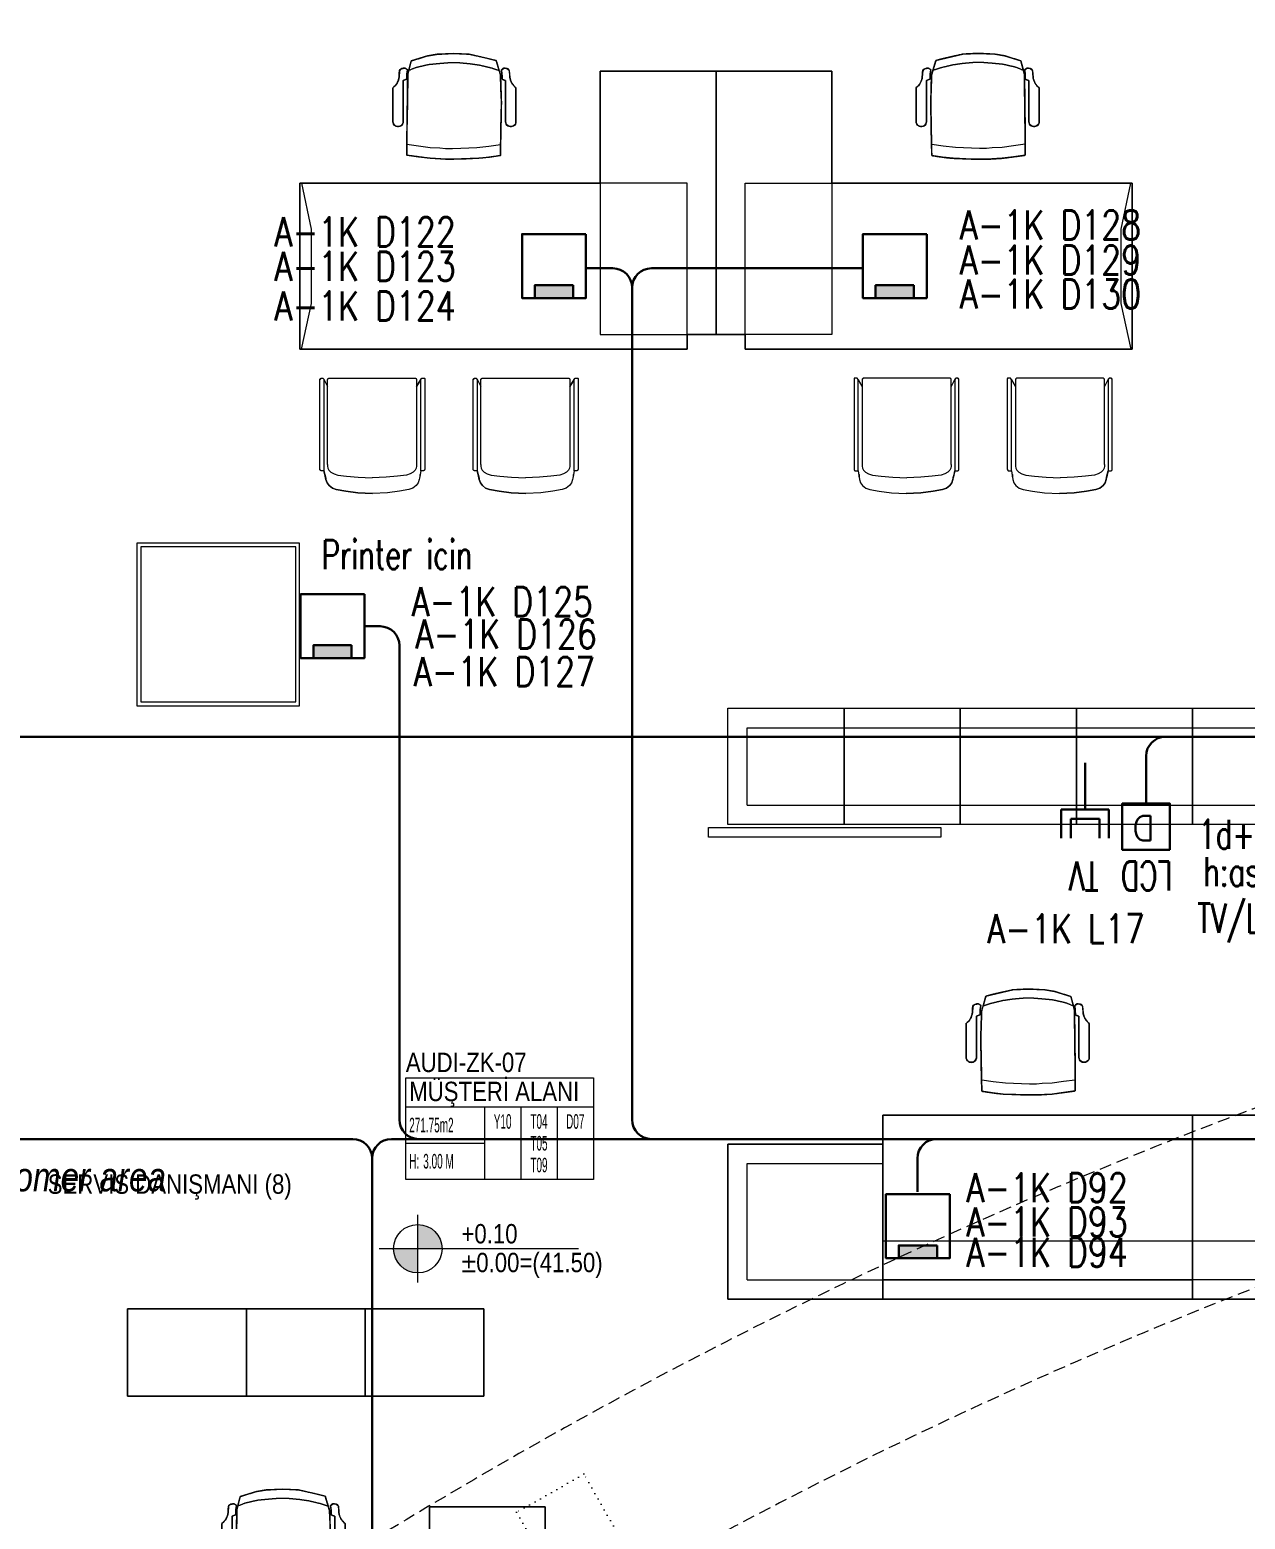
# Model space of a CAD drawing. Extents: x -2050 to 29725, y -1777 to 6820.
# Drawn here: x 2525 to 3153, y 1943 to 2712 of the extents above; entities that cross this region are included whole.
import ezdxf
from ezdxf.enums import TextEntityAlignment as Align

# ---------------------------------------------------------------- set-up
doc = ezdxf.new("R2010")
doc.units = 0
doc.header["$LTSCALE"] = 25
doc.header["$MEASUREMENT"] = 0
doc.linetypes.add('DOT2', pattern=[0.125, 0, -0.125])
doc.linetypes.add('HIDDEN', pattern=[0.375, 0.25, -0.125])
doc.layers.get('0').update_dxf_attribs({"color": 9, "lineweight": 9})
for name, color, linetype, lineweight in [('01', 9, 'Continuous', 9), ('05', 9, 'Continuous', 9), ('06C', 9, 'Continuous', 9), ('06D', 9, 'Continuous', 9), ('10', 9, 'Continuous', 9), ('11', 9, 'Continuous', 9), ('14', 9, 'Continuous', 9), ('20', 9, 'DOT2', 9), ('21', 9, 'Continuous', 9), ('40', 9, 'Continuous', 9), ('40B', 9, 'Continuous', 9), ('DATA TAVAN', 160, 'Continuous', 30), ('DATA YER', 30, 'Continuous', 30), ('E-DATA LCD EKRAN', 7, 'Continuous', 30), ('E-DATA PRİZİ (RJ45)', 7, 'Continuous', 30), ('E-DÖŞEME (ŞAP İÇİ) PRİZ KUTUSU', 7, 'Continuous', 30), ('E-YAZI', 7, 'Continuous', 30)]:
    doc.layers.add(name, color=color, linetype=linetype, lineweight=lineweight)
doc.styles.add('Arial', font='arial.ttf', dxfattribs={"height": 2.5})
doc.styles.add('E-YAZI', font='txttw.shx')
doc.styles.add('MuuM_TEXT-ITALIC', font='ARIALNI.TTF')
doc.styles.add('MuuM_TEXT-STANDART', font='ARIALN.TTF')

# ---------------------------------------------------------------- blocks, each defined once
blk = doc.blocks.new('Group-32-1')
for p, q in [((384804.5516, 69159.371), (384804.573, 69159.3356)), ((384804.5731, 69159.3699), (384804.573, 69159.3694)), ((384804.573, 69159.3694), (384804.573, 69159.3689)), ((384804.573, 69159.3689), (384804.573, 69158.9239)), ((384804.5732, 69159.3709), (384804.5731, 69159.3704)), ((384804.5731, 69159.3704), (384804.5731, 69159.3699)), ((384804.5733, 69159.3713), (384804.5732, 69159.3709)), ((384804.5735, 69159.3718), (384804.5733, 69159.3713)), ((384804.5736, 69159.3723), (384804.5735, 69159.3718)), ((384804.5738, 69159.3727), (384804.5736, 69159.3723)), ((384804.574, 69159.3732), (384804.5738, 69159.3727)), ((384804.5742, 69159.3736), (384804.574, 69159.3732)), ((384804.5745, 69159.374), (384804.5742, 69159.3736)), ((384804.5747, 69159.3745), (384804.5745, 69159.374)), ((384804.575, 69159.3749), (384804.5747, 69159.3745)), ((384804.5753, 69159.3752), (384804.575, 69159.3749)), ((384804.5756, 69159.3756), (384804.5753, 69159.3752)), ((384804.576, 69159.376), (384804.5756, 69159.3756)), ((384804.5763, 69159.3763), (384804.576, 69159.376)), ((384804.5767, 69159.3766), (384804.5763, 69159.3763)), ((384804.5771, 69159.3769), (384804.5767, 69159.3766)), ((384804.5775, 69159.3772), (384804.5771, 69159.3769)), ((384804.5779, 69159.3775), (384804.5775, 69159.3772)), ((384804.5783, 69159.3777), (384804.5779, 69159.3775)), ((384804.5788, 69159.3779), (384804.5783, 69159.3777)), ((384804.5792, 69159.3781), (384804.5788, 69159.3779)), ((384804.5797, 69159.3783), (384804.5792, 69159.3781)), ((384804.5801, 69159.3785), (384804.5797, 69159.3783)), ((384804.5806, 69159.3786), (384804.5801, 69159.3785)), ((384804.5811, 69159.3787), (384804.5806, 69159.3786)), ((384804.5816, 69159.3788), (384804.5811, 69159.3787)), ((384804.5821, 69159.3789), (384804.5816, 69159.3788)), ((384804.5825, 69159.3789), (384804.5821, 69159.3789)), ((384804.583, 69159.3789), (384804.5825, 69159.3789)), ((384805.023, 69159.3789), (384804.583, 69159.3789)), ((384805.0235, 69159.3789), (384805.023, 69159.3789)), ((384805.024, 69159.3789), (384805.0235, 69159.3789)), ((384805.0245, 69159.3788), (384805.024, 69159.3789)), ((384805.0249, 69159.3787), (384805.0245, 69159.3788)), ((384805.0254, 69159.3786), (384805.0249, 69159.3787)), ((384805.0259, 69159.3785), (384805.0254, 69159.3786)), ((384805.0264, 69159.3783), (384805.0259, 69159.3785)), ((384805.0268, 69159.3781), (384805.0264, 69159.3783)), ((384805.0273, 69159.3779), (384805.0268, 69159.3781)), ((384805.0277, 69159.3777), (384805.0273, 69159.3779)), ((384805.0281, 69159.3775), (384805.0277, 69159.3777)), ((384805.0285, 69159.3772), (384805.0281, 69159.3775)), ((384805.029, 69159.3769), (384805.0285, 69159.3772)), ((384805.0293, 69159.3766), (384805.029, 69159.3769)), ((384805.0297, 69159.3763), (384805.0293, 69159.3766)), ((384805.0301, 69159.376), (384805.0297, 69159.3763)), ((384805.0304, 69159.3756), (384805.0301, 69159.376)), ((384805.0307, 69159.3752), (384805.0304, 69159.3756)), ((384805.031, 69159.3749), (384805.0307, 69159.3752)), ((384805.0313, 69159.3745), (384805.031, 69159.3749)), ((384805.0316, 69159.374), (384805.0313, 69159.3745)), ((384805.0318, 69159.3736), (384805.0316, 69159.374)), ((384805.032, 69159.3732), (384805.0318, 69159.3736)), ((384805.0322, 69159.3727), (384805.032, 69159.3732)), ((384805.0324, 69159.3723), (384805.0322, 69159.3727)), ((384805.0326, 69159.3718), (384805.0324, 69159.3723)), ((384805.0327, 69159.3713), (384805.0326, 69159.3718)), ((384805.0328, 69159.3709), (384805.0327, 69159.3713)), ((384805.0329, 69159.3704), (384805.0328, 69159.3709)), ((384805.0329, 69159.3699), (384805.0329, 69159.3704)), ((384805.033, 69159.3694), (384805.0329, 69159.3699)), ((384805.0521, 69159.3725), (384805.033, 69159.3345)), ((384805.033, 69159.3689), (384805.033, 69159.3694)), ((384805.033, 69158.9322), (384805.033, 69159.3689)), ((384804.5516, 69158.8992), (384804.558, 69158.8616)), ((384805.033, 69158.9322), (384805.033, 69158.9322)), ((384805.0524, 69158.8992), (384805.0423, 69158.8616))]:
    blk.add_line(p, q)
at = {"flags": 128}
for points in [[(384804.5309, 69158.9092), (384804.5309, 69158.9087), (384804.531, 69158.9082), (384804.531, 69158.9077), (384804.5311, 69158.9072), (384804.5312, 69158.9068), (384804.5314, 69158.9063), (384804.5315, 69158.9058), (384804.5317, 69158.9054), (384804.5319, 69158.9049), (384804.5321, 69158.9045), (384804.5324, 69158.904), (384804.5326, 69158.9036), (384804.5329, 69158.9032), (384804.5332, 69158.9028), (384804.5335, 69158.9025), (384804.5339, 69158.9021), (384804.5342, 69158.9018), (384804.5346, 69158.9015), (384804.535, 69158.9012), (384804.5354, 69158.9009), (384804.5358, 69158.9006), (384804.5362, 69158.9004), (384804.5367, 69158.9001), (384804.5371, 69158.8999), (384804.5376, 69158.8998), (384804.538, 69158.8996), (384804.5385, 69158.8995), (384804.539, 69158.8994), (384804.5395, 69158.8993), (384804.54, 69158.8992), (384804.5404, 69158.8992), (384804.5409, 69158.8992), (384804.5516, 69158.8992), (384804.5516, 69159.3689), (384804.5516, 69159.3694), (384804.5516, 69159.3699), (384804.5515, 69159.3704), (384804.5515, 69159.3709), (384804.5513, 69159.3713), (384804.5512, 69159.3718), (384804.5511, 69159.3723), (384804.5509, 69159.3727), (384804.5507, 69159.3732), (384804.5505, 69159.3736), (384804.5502, 69159.374), (384804.55, 69159.3745), (384804.5497, 69159.3749), (384804.5494, 69159.3752), (384804.5491, 69159.3756), (384804.5487, 69159.376), (384804.5484, 69159.3763), (384804.548, 69159.3766), (384804.5476, 69159.3769), (384804.5472, 69159.3772), (384804.5468, 69159.3775), (384804.5464, 69159.3777), (384804.5459, 69159.3779), (384804.5455, 69159.3781), (384804.545, 69159.3783), (384804.5445, 69159.3785), (384804.5441, 69159.3786), (384804.5436, 69159.3787), (384804.5431, 69159.3788), (384804.5426, 69159.3789), (384804.5421, 69159.3789), (384804.5416, 69159.3789), (384804.5359, 69159.3789), (384804.5357, 69159.3789), (384804.5354, 69159.3789), (384804.5352, 69159.3788), (384804.535, 69159.3788), (384804.5347, 69159.3788), (384804.5345, 69159.3787), (384804.5343, 69159.3786), (384804.534, 69159.3785), (384804.5338, 69159.3784), (384804.5336, 69159.3783), (384804.5334, 69159.3782), (384804.5332, 69159.3781), (384804.533, 69159.3779), (384804.5328, 69159.3778), (384804.5326, 69159.3776), (384804.5324, 69159.3774), (384804.5322, 69159.3773), (384804.5321, 69159.3771), (384804.5319, 69159.3769), (384804.5318, 69159.3767), (384804.5316, 69159.3765), (384804.5315, 69159.3763), (384804.5314, 69159.376), (384804.5313, 69159.3758), (384804.5312, 69159.3756), (384804.5312, 69159.3754), (384804.5311, 69159.3751), (384804.531, 69159.3749), (384804.531, 69159.3746), (384804.531, 69159.3744), (384804.5309, 69159.3741), (384804.5309, 69159.3739), (384804.5309, 69158.9092)], [(384805.0521, 69158.8992), (384805.0628, 69158.8992), (384805.0633, 69158.8992), (384805.0638, 69158.8992), (384805.0642, 69158.8993), (384805.0647, 69158.8994), (384805.0652, 69158.8995), (384805.0657, 69158.8996), (384805.0661, 69158.8998), (384805.0666, 69158.8999), (384805.0671, 69158.9001), (384805.0675, 69158.9004), (384805.0679, 69158.9006), (384805.0683, 69158.9009), (384805.0687, 69158.9012), (384805.0691, 69158.9015), (384805.0695, 69158.9018), (384805.0698, 69158.9021), (384805.0702, 69158.9025), (384805.0705, 69158.9028), (384805.0708, 69158.9032), (384805.0711, 69158.9036), (384805.0714, 69158.904), (384805.0716, 69158.9045), (384805.0718, 69158.9049), (384805.072, 69158.9054), (384805.0722, 69158.9058), (384805.0723, 69158.9063), (384805.0725, 69158.9068), (384805.0726, 69158.9072), (384805.0727, 69158.9077), (384805.0727, 69158.9082), (384805.0728, 69158.9087), (384805.0728, 69158.9092), (384805.0728, 69159.3689), (384805.0728, 69159.3694), (384805.0727, 69159.3699), (384805.0727, 69159.3704), (384805.0726, 69159.3709), (384805.0725, 69159.3713), (384805.0723, 69159.3718), (384805.0722, 69159.3723), (384805.072, 69159.3727), (384805.0718, 69159.3732), (384805.0716, 69159.3736), (384805.0714, 69159.374), (384805.0711, 69159.3745), (384805.0708, 69159.3749), (384805.0705, 69159.3752), (384805.0702, 69159.3756), (384805.0698, 69159.376), (384805.0695, 69159.3763), (384805.0691, 69159.3766), (384805.0687, 69159.3769), (384805.0683, 69159.3772), (384805.0679, 69159.3775), (384805.0675, 69159.3777), (384805.0671, 69159.3779), (384805.0666, 69159.3781), (384805.0661, 69159.3783), (384805.0657, 69159.3785), (384805.0652, 69159.3786), (384805.0647, 69159.3787), (384805.0642, 69159.3788), (384805.0638, 69159.3789), (384805.0633, 69159.3789), (384805.0628, 69159.3789), (384805.0621, 69159.3789), (384805.0616, 69159.3789), (384805.0611, 69159.3789), (384805.0606, 69159.3788), (384805.0601, 69159.3787), (384805.0596, 69159.3786), (384805.0592, 69159.3785), (384805.0587, 69159.3783), (384805.0582, 69159.3781), (384805.0578, 69159.3779), (384805.0574, 69159.3777), (384805.0569, 69159.3775), (384805.0565, 69159.3772), (384805.0561, 69159.3769), (384805.0557, 69159.3766), (384805.0554, 69159.3763), (384805.055, 69159.376), (384805.0547, 69159.3756), (384805.0543, 69159.3752), (384805.054, 69159.3749), (384805.0538, 69159.3745), (384805.0535, 69159.374), (384805.0533, 69159.3736), (384805.053, 69159.3732), (384805.0528, 69159.3727), (384805.0527, 69159.3723), (384805.0525, 69159.3718), (384805.0524, 69159.3713), (384805.0523, 69159.3709), (384805.0522, 69159.3704), (384805.0521, 69159.3699), (384805.0521, 69159.3694), (384805.0521, 69159.3689), (384805.0521, 69158.8992)]]:
    blk.add_lwpolyline(points, close=True, dxfattribs=at)
for points in [[(384804.5309, 69158.9092, 0.414214), (384804.5409, 69158.8992), (384804.5516, 69158.8992), (384804.5516, 69159.3689, 0.414214), (384804.5416, 69159.3789), (384804.5359, 69159.3789, 0.414214), (384804.5309, 69159.3739)], [(384805.0521, 69158.8992), (384805.0628, 69158.8992, 0.414214), (384805.0728, 69158.9092), (384805.0728, 69159.3689, 0.414214), (384805.0628, 69159.3789), (384805.0621, 69159.3789, 0.414214), (384805.0521, 69159.3689)]]:
    blk.add_lwpolyline(points, format="xyb", close=True, dxfattribs=at)
blk.add_lwpolyline([(384805.033, 69158.9322), (384805.033, 69159.3689, 0.414214), (384805.023, 69159.3789), (384804.583, 69159.3789, 0.414214), (384804.573, 69159.3689), (384804.573, 69158.9239), (384804.5738, 69158.9202)], format="xyb", dxfattribs=at)
for points in [[(384804.5569, 69158.8806), (384804.5569, 69158.8686), (384804.5592, 69158.8546), (384804.5647, 69158.8386), (384804.5752, 69158.8236), (384804.5922, 69158.8111), (384804.6127, 69158.8031), (384804.6612, 69158.7941), (384804.7237, 69158.7861), (384804.8002, 69158.7831)], [(384804.573, 69158.9322), (384804.573, 69158.9239), (384804.5752, 69158.9142), (384804.5804, 69158.903), (384804.5903, 69158.8926), (384804.6064, 69158.8839), (384804.6258, 69158.8783), (384804.6716, 69158.8721), (384804.7307, 69158.8665), (384804.803, 69158.8644)], [(384805.0434, 69158.8658), (384805.0434, 69158.8686), (384805.0412, 69158.8546), (384805.0357, 69158.8386), (384805.0252, 69158.8236), (384805.0082, 69158.8111), (384804.9877, 69158.8031), (384804.9392, 69158.7941), (384804.8767, 69158.7861), (384804.8002, 69158.7831)], [(384805.033, 69158.9322), (384805.033, 69158.9239), (384805.0308, 69158.9142), (384805.0256, 69158.903), (384805.0157, 69158.8926), (384804.9996, 69158.8839), (384804.9803, 69158.8783), (384804.9344, 69158.8721), (384804.8753, 69158.8665), (384804.803, 69158.8644)]]:
    blk.add_lwpolyline(points, dxfattribs=at)
at = {"layer": '40'}
blk.add_lwpolyline([(384805.023, 69159.3789), (384804.583, 69159.3789, 0.414214), (384804.573, 69159.3689), (384804.573, 69159.3366), (384804.573, 69159.3356), (384804.5516, 69159.371), (384804.551, 69159.3725, 0.309775), (384804.5416, 69159.3789), (384804.5359, 69159.3789, 0.413784), (384804.5309, 69159.3739), (384804.5309, 69158.9092, 0.414214), (384804.5409, 69158.8992), (384804.5516, 69158.8992), (384804.5569, 69158.8686), (384804.5592, 69158.8546), (384804.5647, 69158.8386), (384804.5752, 69158.8236), (384804.5922, 69158.8111), (384804.6127, 69158.8031), (384804.6612, 69158.7941), (384804.7237, 69158.7861), (384804.8002, 69158.7831), (384804.8384, 69158.7846), (384804.8767, 69158.7861), (384804.9392, 69158.7941), (384804.9877, 69158.8031), (384805.0082, 69158.8111), (384805.0252, 69158.8236), (384805.0357, 69158.8386), (384805.0412, 69158.8546), (384805.0473, 69158.8804), (384805.0524, 69158.8992), (384805.0628, 69158.8992, 0.414214), (384805.0728, 69158.9092), (384805.0728, 69159.3689, 0.781144), (384805.0521, 69159.3725), (384805.033, 69159.3345), (384805.033, 69159.3689, 0.407263), (384805.0232, 69159.3789)], format="xyb", close=True, dxfattribs=at)
blk = doc.blocks.new('Group-258-1')
at = {"linetype": 'Continuous'}
for p, q in [((384800.0983, 69164.505), (384800.0936, 69164.5084)), ((384800.71, 69164.505), (384800.7146, 69164.5084)), ((384800.2257, 69164.3995), (384800.1668, 69164.4084)), ((384800.6491, 69164.4097), (384800.5895, 69164.4019)), ((384800.2892, 69164.3936), (384800.2257, 69164.3995)), ((384800.3717, 69164.3904), (384800.2892, 69164.3936)), ((384800.4137, 69164.389), (384800.3717, 69164.3904)), ((384800.4502, 69164.389), (384800.4137, 69164.389)), ((384800.4792, 69164.3908), (384800.4502, 69164.389)), ((384800.5299, 69164.394), (384800.4792, 69164.3908)), ((384800.5895, 69164.4019), (384800.5299, 69164.394))]:
    blk.add_line(p, q, dxfattribs=at)
at = {"linetype": 'Continuous', "flags": 128}
for points in [[(384800.0862, 69164.6997), (384800.0862, 69164.6409), (384800.0862, 69164.6409)], [(384800.0862, 69164.6409), (384800.0862, 69164.5259), (384800.0862, 69164.6409)], [(384800.1395, 69164.5259), (384800.1395, 69164.6409), (384800.1395, 69164.6409)], [(384800.6687, 69164.5259), (384800.6687, 69164.6409), (384800.6687, 69164.6409)], [(384800.722, 69164.6997), (384800.722, 69164.6409), (384800.722, 69164.6409)], [(384800.722, 69164.6409), (384800.722, 69164.5259), (384800.722, 69164.6409)], [(384800.0862, 69164.5259), (384800.0862, 69164.5259), (384800.087, 69164.52)], [(384800.0862, 69164.5259), (384800.087, 69164.52), (384800.087, 69164.52)], [(384800.087, 69164.52), (384800.087, 69164.52), (384800.0892, 69164.5143)], [(384800.087, 69164.52), (384800.0892, 69164.5143), (384800.0892, 69164.5143)], [(384800.0892, 69164.5143), (384800.0892, 69164.5143), (384800.0929, 69164.5094)], [(384800.0892, 69164.5143), (384800.0936, 69164.5084), (384800.0929, 69164.5094)], [(384800.0977, 69164.5054), (384800.0977, 69164.5054), (384800.1034, 69164.5026)], [(384800.0977, 69164.5054), (384800.1034, 69164.5026), (384800.1034, 69164.5026)], [(384800.1034, 69164.5026), (384800.1034, 69164.5026), (384800.1096, 69164.5011)], [(384800.1034, 69164.5026), (384800.1096, 69164.5011), (384800.1096, 69164.5011)], [(384800.1096, 69164.5011), (384800.1096, 69164.5011), (384800.1161, 69164.5011)], [(384800.1096, 69164.5011), (384800.1161, 69164.5011), (384800.1161, 69164.5011)], [(384800.1161, 69164.5011), (384800.1161, 69164.5011), (384800.1223, 69164.5026)], [(384800.1161, 69164.5011), (384800.1223, 69164.5026), (384800.1223, 69164.5026)], [(384800.1223, 69164.5026), (384800.1223, 69164.5026), (384800.128, 69164.5054)], [(384800.1223, 69164.5026), (384800.128, 69164.5054), (384800.128, 69164.5054)], [(384800.128, 69164.5054), (384800.128, 69164.5054), (384800.1328, 69164.5094)], [(384800.128, 69164.5054), (384800.1328, 69164.5094), (384800.1328, 69164.5094)], [(384800.1328, 69164.5094), (384800.1328, 69164.5094), (384800.1365, 69164.5143)], [(384800.1328, 69164.5094), (384800.1365, 69164.5143), (384800.1365, 69164.5143)], [(384800.1365, 69164.5143), (384800.1365, 69164.5143), (384800.1387, 69164.52)], [(384800.1365, 69164.5143), (384800.1387, 69164.52), (384800.1387, 69164.52)], [(384800.1387, 69164.52), (384800.1387, 69164.52), (384800.1395, 69164.5259)], [(384800.1387, 69164.52), (384800.1395, 69164.5259), (384800.1395, 69164.5259)], [(384800.6695, 69164.52), (384800.6695, 69164.52), (384800.6687, 69164.5259)], [(384800.6695, 69164.52), (384800.6687, 69164.5259), (384800.6687, 69164.5259)], [(384800.6718, 69164.5143), (384800.6718, 69164.5143), (384800.6695, 69164.52)], [(384800.6718, 69164.5143), (384800.6695, 69164.52), (384800.6695, 69164.52)], [(384800.6754, 69164.5094), (384800.6754, 69164.5094), (384800.6718, 69164.5143)], [(384800.6754, 69164.5094), (384800.6718, 69164.5143), (384800.6718, 69164.5143)], [(384800.6802, 69164.5054), (384800.6802, 69164.5054), (384800.6754, 69164.5094)], [(384800.6802, 69164.5054), (384800.6754, 69164.5094), (384800.6754, 69164.5094)], [(384800.6859, 69164.5026), (384800.6859, 69164.5026), (384800.6802, 69164.5054)], [(384800.6859, 69164.5026), (384800.6802, 69164.5054), (384800.6802, 69164.5054)], [(384800.6922, 69164.5011), (384800.6922, 69164.5011), (384800.6859, 69164.5026)], [(384800.6922, 69164.5011), (384800.6859, 69164.5026), (384800.6859, 69164.5026)], [(384800.6986, 69164.5011), (384800.6986, 69164.5011), (384800.6922, 69164.5011)], [(384800.6986, 69164.5011), (384800.6922, 69164.5011), (384800.6922, 69164.5011)], [(384800.7048, 69164.5026), (384800.7048, 69164.5026), (384800.6986, 69164.5011)], [(384800.7048, 69164.5026), (384800.6986, 69164.5011), (384800.6986, 69164.5011)], [(384800.7105, 69164.5054), (384800.7105, 69164.5054), (384800.7048, 69164.5026)], [(384800.7105, 69164.5054), (384800.7048, 69164.5026), (384800.7048, 69164.5026)], [(384800.719, 69164.5143), (384800.7146, 69164.5084), (384800.7153, 69164.5094)], [(384800.719, 69164.5143), (384800.719, 69164.5143), (384800.7153, 69164.5094)], [(384800.7213, 69164.52), (384800.7213, 69164.52), (384800.719, 69164.5143)], [(384800.7213, 69164.52), (384800.719, 69164.5143), (384800.719, 69164.5143)], [(384800.722, 69164.5259), (384800.722, 69164.5259), (384800.7213, 69164.52)], [(384800.722, 69164.5259), (384800.7213, 69164.52), (384800.7213, 69164.52)]]:
    blk.add_lwpolyline(points, close=True, dxfattribs=at)
at = {"linetype": 'Continuous'}
for points in [[(384800.3272, 69164.8751), (384800.2792, 69164.8644), (384800.2312, 69164.8536)], [(384800.4074, 69164.8792), (384800.3673, 69164.8772), (384800.3272, 69164.8751)], [(384800.4932, 69164.8746), (384800.4503, 69164.8769), (384800.4074, 69164.8792)], [(384800.5432, 69164.8666), (384800.5182, 69164.8706), (384800.4932, 69164.8746)], [(384800.6271, 69164.8405), (384800.5851, 69164.8535), (384800.5432, 69164.8666)], [(384800.1182, 69164.7571), (384800.1184, 69164.788), (384800.1261, 69164.8013), (384800.1481, 69164.8026)], [(384800.1481, 69164.8026), (384800.1523, 69164.8031), (384800.1616, 69164.7937)], [(384800.1616, 69164.7937), (384800.1601, 69164.7826), (384800.1585, 69164.7715)], [(384800.1886, 69164.8426), (384800.1775, 69164.8055), (384800.1663, 69164.7685)], [(384800.2113, 69164.8039), (384800.1911, 69164.7972), (384800.1708, 69164.7905)], [(384800.2312, 69164.8536), (384800.2099, 69164.8481), (384800.1886, 69164.8426)], [(384800.2746, 69164.8191), (384800.2429, 69164.8115), (384800.2113, 69164.8039)], [(384800.3252, 69164.8264), (384800.2999, 69164.8227), (384800.2746, 69164.8191)], [(384800.3841, 69164.8318), (384800.3546, 69164.8291), (384800.3252, 69164.8264)], [(384800.4307, 69164.8318), (384800.4074, 69164.8318), (384800.3841, 69164.8318)], [(384800.4872, 69164.8271), (384800.4589, 69164.8295), (384800.4307, 69164.8318)], [(384800.5356, 69164.8225), (384800.5114, 69164.8248), (384800.4872, 69164.8271)], [(384800.5919, 69164.8096), (384800.5638, 69164.8161), (384800.5356, 69164.8225)], [(384800.637, 69164.7924), (384800.6046, 69164.8075), (384800.5919, 69164.8096)], [(384800.6454, 69164.7717), (384800.6363, 69164.8061), (384800.6271, 69164.8405)], [(384800.6601, 69164.8026), (384800.656, 69164.8031), (384800.6466, 69164.7937)], [(384800.6466, 69164.7937), (384800.6482, 69164.7826), (384800.6497, 69164.7715)], [(384800.69, 69164.7571), (384800.6898, 69164.788), (384800.6822, 69164.8013), (384800.6601, 69164.8026)], [(384800.0854, 69164.7011), (384800.1126, 69164.7212), (384800.1182, 69164.7571)], [(384800.158, 69164.7461), (384800.1488, 69164.7423), (384800.1395, 69164.7385)], [(384800.1395, 69164.7385), (384800.1395, 69164.6897), (384800.1395, 69164.6409)], [(384800.1585, 69164.7715), (384800.1583, 69164.7588), (384800.158, 69164.7461)], [(384800.1663, 69164.7685), (384800.1639, 69164.6975), (384800.1616, 69164.6266)], [(384800.6491, 69164.4746), (384800.6472, 69164.6232), (384800.6454, 69164.7717)], [(384800.6497, 69164.7715), (384800.65, 69164.7588), (384800.6502, 69164.7461)], [(384800.6502, 69164.7461), (384800.6595, 69164.7423), (384800.6687, 69164.7385)], [(384800.6687, 69164.7385), (384800.6687, 69164.6897), (384800.6687, 69164.6409)], [(384800.7229, 69164.7011), (384800.6957, 69164.7212), (384800.69, 69164.7571)], [(384800.1616, 69164.6266), (384800.1642, 69164.4892), (384800.1668, 69164.3518)], [(384800.6491, 69164.3531), (384800.6491, 69164.4138), (384800.6491, 69164.4746)], [(384800.1668, 69164.3518), (384800.2302, 69164.3409), (384800.278, 69164.3374)], [(384800.278, 69164.3374), (384800.3427, 69164.3349), (384800.4074, 69164.3324)], [(384800.4074, 69164.3324), (384800.4288, 69164.3324), (384800.4502, 69164.3324)], [(384800.4502, 69164.3324), (384800.4901, 69164.3349), (384800.5299, 69164.3374)], [(384800.5299, 69164.3374), (384800.5895, 69164.3452), (384800.6491, 69164.3531)]]:
    blk.add_open_spline(points, degree=2, dxfattribs=at)
at = {"layer": '40'}
blk.add_lwpolyline([(384800.6491, 69164.3531), (384800.5895, 69164.3452), (384800.5299, 69164.3374), (384800.4502, 69164.3324), (384800.4074, 69164.3324), (384800.3427, 69164.3349), (384800.278, 69164.3374), (384800.2222, 69164.3433), (384800.1668, 69164.3518), (384800.1642, 69164.4892), (384800.1616, 69164.6266), (384800.1639, 69164.6975), (384800.1663, 69164.7685), (384800.1732, 69164.7913), (384800.1886, 69164.8426), (384800.3272, 69164.8751), (384800.4074, 69164.8792), (384800.4932, 69164.8746), (384800.5432, 69164.8666), (384800.6271, 69164.8405), (384800.6454, 69164.7717), (384800.6472, 69164.6232), (384800.6491, 69164.4746), (384800.6491, 69164.4097)], close=True, dxfattribs=at)
for points in [[(384800.1395, 69164.7385), (384800.158, 69164.7461), (384800.1583, 69164.7588), (384800.1585, 69164.7715), (384800.1616, 69164.7937), (384800.1481, 69164.8026, 0.293897), (384800.1206, 69164.7899), (384800.1182, 69164.7571, -0.205), (384800.0854, 69164.7011), (384800.0862, 69164.6997), (384800.0862, 69164.5259, 0.937941), (384800.1395, 69164.5259)], [(384800.6687, 69164.7385), (384800.6502, 69164.7461), (384800.65, 69164.7588), (384800.6497, 69164.7715), (384800.6466, 69164.7937), (384800.6601, 69164.8026, -0.293897), (384800.6877, 69164.7899), (384800.69, 69164.7571, 0.205), (384800.7229, 69164.7011), (384800.722, 69164.6997), (384800.722, 69164.5259, -0.937941), (384800.6687, 69164.5259)]]:
    blk.add_lwpolyline(points, format="xyb", close=True, dxfattribs=at)
blk = doc.blocks.new('Group-8-1')
for p, q in [((384791.7973, 69160.1985), (384791.7973, 69159.4172)), ((384791.7973, 69159.4172), (384792.2453, 69159.4172))]:
    blk.add_line(p, q)
blk.add_lwpolyline([(384792.395, 69160.776), (384792.395, 69159.4172), (384792.2453, 69159.4172), (384792.2453, 69159.3415), (384790.2453, 69159.3415), (384790.2453, 69160.1981), (384791.7973, 69160.1985), (384791.7973, 69160.776)], close=True)
at = {"flags": 128}
for points in [[(384792.2453, 69159.4172), (384792.395, 69159.4172), (384792.395, 69160.776), (384791.7973, 69160.776), (384791.7973, 69160.1985)], [(384790.2457, 69160.1985), (384790.2547, 69160.1985), (384790.3041, 69159.9608), (384790.3041, 69159.5776), (384790.2526, 69159.3415), (384790.2453, 69159.3415), (384790.2453, 69160.1981)]]:
    blk.add_lwpolyline(points, dxfattribs=at)
for points in [[(384792.2453, 69160.1985), (384790.2453, 69160.1985), (384790.2453, 69159.3415), (384792.2453, 69159.3415), (384792.2453, 69160.1985)], [(384792.2453, 69160.1985), (384790.2453, 69160.1985), (384790.2453, 69159.3415), (384792.2453, 69159.3415)]]:
    blk.add_lwpolyline(points, close=True, dxfattribs=at)
blk = doc.blocks.new('Group-19-11')
at = {"color": 7, "extrusion": (0, 0, -1), "zscale": -1}
for name, p in [('Group-258-1', (-384801.2026, -69165.6592)), ('Group-32-1', (-384805.1762, -69161.835)), ('Group-32-1', (-384805.968, -69161.835))]:
    blk.add_blockref(name, p, dxfattribs=at)
blk.add_blockref('Group-8-1', (-384790.2453, -69161.6485))
blk = doc.blocks.new('Group-41-1')
for p, q in [((384804.5645, 69162.035), (384804.5645, 69161.585)), ((384805.1779, 69162.035), (384804.5645, 69162.035)), ((384805.1779, 69161.585), (384805.1779, 69162.035)), ((384804.5645, 69161.585), (384805.1779, 69161.585))]:
    blk.add_line(p, q)
at = {"flags": 128}
blk.add_lwpolyline([(384804.5645, 69162.035), (384805.1779, 69162.035), (384805.1779, 69161.585), (384804.5645, 69161.585)], close=True, dxfattribs=at)
blk = doc.blocks.new('Group-42-1')
at = {"layer": '05', "color": 7}
for p in [(-1.2267, 0), (-0.6133, 0), (0, 0)]:
    blk.add_blockref('Group-41-1', p, dxfattribs=at)
blk = doc.blocks.new('p-recep_audi')
at = {"linetype": 'Continuous'}
for p, q in [((10, -10), (10, -60)), ((10, -10), (50, -10)), ((50, -10), (50, -60)), ((10, -120), (10, -60)), ((50, -120), (50, -60)), ((10, -180), (10, -120)), ((50, -180), (50, -120)), ((10, -240), (10, -180)), ((50, -240), (50, -180)), ((10, -300), (10, -240)), ((50, -300), (50, -240)), ((10, -360), (10, -300)), ((50, -360), (50, -300)), ((10, -420), (10, -360)), ((50, -420), (50, -360)), ((10, -470), (10, -420)), ((50, -470), (50, -420)), ((50, -470), (10, -470))]:
    blk.add_line(p, q, dxfattribs=at)
at = {"color": 7, "linetype": 'Continuous', "lineweight": 5}
for p, q in [((234.98, -80), (234.98, -10)), ((294.98, -10), (234.98, -10)), ((294.98, -80), (294.98, -9)), ((294.98, -470), (294.98, -240)), ((234.98, -470), (234.98, -400)), ((294.98, -470), (234.98, -470))]:
    blk.add_line(p, q, dxfattribs=at)
for points in [[(0, -480), (0, 0), (60, 0), (60, -480)], [(224.98, -400), (224.98, -480), (304.98, -480), (304.98, 0), (224.98, 0), (224.98, -80), (209.98, -80), (209.98, -400)]]:
    blk.add_lwpolyline(points, close=True)
at = {"linetype": 'Continuous', "flags": 128}
for points in [[(0, -60), (0, 0), (60, 0), (60, -60)], [(0, -120), (0, -60), (60, -60), (60, -120)], [(0, -180), (0, -120), (60, -120), (60, -180)], [(0, -240), (0, -180), (60, -180), (60, -240)], [(0, -300), (0, -240), (60, -240), (60, -300)], [(0, -360), (0, -300), (60, -300), (60, -360)], [(0, -420), (0, -360), (60, -360), (60, -420)], [(61.46, -490), (61.46, -370), (66.46, -370), (66.46, -490)], [(0, -480), (0, -420), (60, -420), (60, -480)]]:
    blk.add_lwpolyline(points, close=True, dxfattribs=at)
at = {"linetype": 'Continuous', "lineweight": 5, "flags": 128}
for points in [[(224.98, -80), (224.98, 0), (304.98, 0), (304.98, -80)], [(294.98, -240), (209.98, -240), (209.98, -80), (294.98, -80)], [(304.98, -240), (274.98, -240), (274.98, -80), (304.98, -80)], [(294.98, -400), (209.98, -400), (209.98, -240), (294.98, -240)], [(304.98, -400), (274.98, -400), (274.98, -240), (304.98, -240)], [(224.98, -480), (224.98, -400), (304.98, -400), (304.98, -480)]]:
    blk.add_lwpolyline(points, close=True, dxfattribs=at)
at = {"linetype": 'Continuous', "lineweight": 5}
for points in [[(224.98, -80), (304.98, -80)], [(304.98, -80), (224.98, -80)], [(304.98, -240), (224.98, -240)]]:
    blk.add_lwpolyline(points, dxfattribs=at)
at = {"color": 7, "xscale": 100, "yscale": 100, "zscale": 100, "rotation": 89.99999999999999}
for p in [(6916632.85, -38480205.59), (6916632.85, -38480365.59)]:
    blk.add_blockref('Group-258-1', p, dxfattribs=at)
blk = doc.blocks.new('0_elevationtarget-p')
h = blk.add_hatch(color=256)
h.paths.add_polyline_path([(2.5, 0, 0.414214), (0, 2.5), (0, 0)])
h.paths.add_polyline_path([(0, 0), (-2.5, 0, 0.414214), (0, -2.5)])
blk.add_line((0, -3.5), (0, 3.5))
blk.add_lwpolyline([(16.6, 0), (-4, 0)])
blk.add_circle((0, 0), 2.5)
at = {"style": 'Arial'}
blk.add_attdef('BITMISKOT', text='', height=2, dxfattribs=at).set_placement((4.5, 0), align=Align.BOTTOM_LEFT)
blk.add_attdef('KABAKOT', text='', height=2, dxfattribs=at).set_placement((4.5, -0.59), align=Align.TOP_LEFT)
blk = doc.blocks.new('p-kolon_80x80')
blk.add_lwpolyline([(-40, -40), (40, -40), (40, 40), (-40, 40)], close=True)
blk = doc.blocks.new('Prf-40x40')
for points in [[(1.5, -2), (-1.5, -2, -0.414214), (-2, -1.5), (-2, 1.5, -0.414214), (-1.5, 2), (1.5, 2, -0.414214), (2, 1.5), (2, -1.5, -0.414214)], [(1.5, -1.7), (-1.5, -1.7, -0.414214), (-1.7, -1.5), (-1.7, 1.5, -0.414214), (-1.5, 1.7), (1.5, 1.7, -0.414214), (1.7, 1.5), (1.7, -1.5, -0.414214)]]:
    blk.add_lwpolyline(points, format="xyb", close=True)
blk.add_point((0, 0))
blk = doc.blocks.new('p-kolon_egik')
blk.add_lwpolyline([(-20.17, -107.25), (20, -107.51)])
at = {"layer": '06C'}
blk.add_lwpolyline([(20, -26.5), (-20, -26.5), (-20.17, -107.25), (20, -107.51), (19.98, -30.3)], close=True, dxfattribs=at)
at = {"layer": '06D'}
blk.add_lwpolyline([(-15, 15.5), (15, 15.5), (15, -21.5), (-15, -21.5)], close=True, dxfattribs=at)
at = {"layer": '11'}
for points in [[(-20, 20.5), (20, 20.5), (20, -26.5), (-20, -26.5)], [(-19, 19.5), (19, 19.5), (19, -25.5), (-19, -25.5)]]:
    blk.add_lwpolyline(points, close=True, dxfattribs=at)
at = {"layer": '20', "lineweight": 0}
blk.add_lwpolyline([(19.84, 112.91), (-20.16, 112.91), (-20.16, 65.91), (19.84, 65.91)], close=True, dxfattribs=at)
for points in [[(-20, 20.5), (-20.17, 64.09)], [(20, 20.5), (19.83, 64.09)]]:
    blk.add_lwpolyline(points, dxfattribs=at)
at = {"layer": '10'}
for p, rotation in [((-17, 17.51), 359.9650747013309), ((17, -23.5), 180.0000000001621)]:
    blk.add_blockref('Prf-40x40', p, dxfattribs=dict(at, rotation=rotation))
at = {"layer": '10', "xscale": -1}
for p, rotation in [((17, 17.5), 6.84519e-11), ((-17, -23.51), 180.0349252988997)]:
    blk.add_blockref('Prf-40x40', p, dxfattribs=dict(at, rotation=rotation))
blk = doc.blocks.new('0_roomno2')
blk.add_lwpolyline([(19.38, -10.5), (0, -10.5), (0, 0), (19.38, 0)], close=True)
for points in [[(0, -3), (19.38, -3)], [(8.12, -3), (8.12, -10.5)], [(11.88, -3), (11.88, -10.5)], [(15.62, -3), (15.62, -10.5)], [(0, -6.75), (8.12, -6.75)]]:
    blk.add_lwpolyline(points)
at = {"style": 'MuuM_TEXT-STANDART', "width": 0.6}
blk.add_text('H:', height=1.5, dxfattribs=at).set_placement((0.35, -8.61), align=Align.MIDDLE_LEFT)
at = {"style": 'Arial'}
blk.add_attdef('ODANO', (0, 1.17), '', height=2, dxfattribs=at)
blk.add_attdef('MEKANADI', text='', height=2, dxfattribs=at).set_placement((0.35, -3), align=Align.BOTTOM_LEFT)
at = {"style": 'MuuM_TEXT-STANDART', "width": 0.6}
for tag, p in [('M2', (0.35, -4.88)), ('TEMIZTAVANYUKSEKLIGI', (1.8, -8.61))]:
    blk.add_attdef(tag, text='', height=1.5, dxfattribs=at).set_placement(p, align=Align.MIDDLE_LEFT)
for tag, p in [('YER01', (10, -4.5)), ('TAVAN01', (13.75, -4.5)), ('DUVAR01', (17.5, -4.5)), ('YER02', (10, -6.75)), ('TAVAN02', (13.75, -6.75)), ('DUVAR02', (17.5, -6.75)), ('YER03', (10, -9)), ('TAVAN03', (13.75, -9)), ('DUVAR03', (17.5, -9))]:
    blk.add_attdef(tag, text='', height=1.5, dxfattribs=at).set_placement(p, align=Align.MIDDLE_CENTER)
blk = doc.blocks.new('p-zemin kat')
at = {"layer": '14'}
blk.add_lwpolyline([(2580.5, 2363), (2664.5, 2363), (2664.5, 2447), (2580.5, 2447)], close=True, dxfattribs=at)
at = {"layer": '20', "linetype": 'HIDDEN', "lineweight": 0}
blk.add_arc((4088.57, -323.37), 2647.53, 80.45701, 156.55486, dxfattribs=at)
at = {"layer": '40'}
blk.add_lwpolyline([(1851.16, 326.92), (3319.5, 326.92), (3319.5, 343), (3280.52, 343), (3280.5, 427), (3319.5, 427), (3319.5, 570), (4025.5, 570), (4025.5, 427), (4064.5, 427), (4064.5, 343), (3980.5, 343), (3980.5, 326.92), (4680.5, 326.92), (4680.5, 427), (4780.58, 427), (4780.58, 1901.49, 0.054196), (4273.07, 1999.31), (4278.59, 2070.68, 0.306949), (1935.27, 740.05), (1999.45, 708.36, 0.043245), (1856.49, 345)], format="xyb", close=True, dxfattribs=at)
at = {"layer": '40B'}
blk.add_lwpolyline([(1935.27, 740.05, -0.306949), (4278.59, 2070.68, 0.001238), (4287.87, 2185.72, -0.024009), (4527.5, 2155.06), (4532.5, 2153.27), (4532.5, 2372.5), (4200, 2372.5), (3990, 2372.5), (3990, 2405), (3287.33, 2405), (3287.33, 2825), (2222.5, 2825)], format="xyb", dxfattribs=at)
blk.add_lwpolyline([(3364.5, 343), (3319.5, 343), (3319.5, 320), (1719.67, 320), (1719.67, 326.92), (1719.56, 328.25, -0.047611), (1885.58, 764.59), (1935.27, 740.05, -0.306949), (4278.59, 2070.68), (4283.12, 2125.91, -0.05155), (4780.05, 2034.32), (4787.5, 2034.32), (4787.5, 320), (4025.5, 320), (4025.5, 570), (3319.5, 570), (3319.5, 427), (3364.5, 427), (3364.5, 343)], format="xyb", close=True, dxfattribs=at)
at = {"rotation": 29.62278308109284}
blk.add_blockref('p-kolon_egik', (2849.94, 1858.43), dxfattribs=at)
at = {"layer": '01'}
blk.add_blockref('p-kolon_80x80', (2622.5, 2405), dxfattribs=at)
at = {"layer": '21'}
ref = blk.add_blockref('0_roomno2', (2719.39, 2170.89), dxfattribs=dict(at, xscale=5, yscale=5, zscale=5))
ref.add_attrib('ODANO', 'AUDI-ZK-07', dxfattribs={"layer": '0', "height": 10, "style": 'MuuM_TEXT-STANDART'}).set_placement((2719.39, 2170.89), align=Align.BOTTOM_LEFT)
ref.add_attrib('MEKANADI', 'MÜŞTERİ ALANI', dxfattribs={"layer": '0', "height": 10, "style": 'MuuM_TEXT-STANDART'}).set_placement((2721.14, 2155.89), align=Align.BOTTOM_LEFT)
ref.add_attrib('M2', '271.75m2', dxfattribs={"layer": '0', "height": 7.5, "style": 'MuuM_TEXT-STANDART', "width": 0.6}).set_placement((2721.14, 2146.52), align=Align.MIDDLE_LEFT)
ref.add_attrib('TEMIZTAVANYUKSEKLIGI', '3.00 M', dxfattribs={"layer": '0', "height": 7.5, "style": 'MuuM_TEXT-STANDART', "width": 0.6}).set_placement((2728.39, 2127.85), align=Align.MIDDLE_LEFT)
ref.add_attrib('YER01', 'Y10', dxfattribs={"layer": '0', "height": 7.5, "style": 'MuuM_TEXT-STANDART', "width": 0.6}).set_placement((2769.39, 2148.39), align=Align.MIDDLE_CENTER)
ref.add_attrib('TAVAN01', 'T04', dxfattribs={"layer": '0', "height": 7.5, "style": 'MuuM_TEXT-STANDART', "width": 0.6}).set_placement((2788.14, 2148.39), align=Align.MIDDLE_CENTER)
ref.add_attrib('DUVAR01', 'D07', dxfattribs={"layer": '0', "height": 7.5, "style": 'MuuM_TEXT-STANDART', "width": 0.6}).set_placement((2806.89, 2148.39), align=Align.MIDDLE_CENTER)
ref.add_attrib('TAVAN02', 'T05', dxfattribs={"layer": '0', "height": 7.5, "style": 'MuuM_TEXT-STANDART', "width": 0.6}).set_placement((2788.14, 2137.14), align=Align.MIDDLE_CENTER)
ref.add_attrib('TAVAN03', 'T09', dxfattribs={"layer": '0', "height": 7.5, "style": 'MuuM_TEXT-STANDART', "width": 0.6}).set_placement((2788.14, 2125.89), align=Align.MIDDLE_CENTER)
at = {"layer": '40', "insert": (2540.61, 2119.7), "char_height": 15, "width": 335.6561, "attachment_point": 5, "style": 'MuuM_TEXT-ITALIC'}
blk.add_mtext('customer area', dxfattribs=at)
blk = doc.blocks.new('10_DÖŞEME (ŞAP İÇİ) PRİZ KUTUSU')
at = {"layer": 'E-DÖŞEME (ŞAP İÇİ) PRİZ KUTUSU'}
blk.add_hatch(color=5, dxfattribs=at).paths.add_polyline_path([(0.734, 0.216), (0.734, 0.706), (-0.734, 0.706), (-0.734, 0.216)])
at = {"layer": 'E-DÖŞEME (ŞAP İÇİ) PRİZ KUTUSU', "color": 5}
for points in [[(1.224, 2.664), (1.224, 0.216), (-1.224, 0.216), (-1.224, 2.664)], [(0.734, 0.706), (0.734, 0.216), (-0.734, 0.216), (-0.734, 0.706)]]:
    blk.add_lwpolyline(points, close=True, dxfattribs=at)
blk = doc.blocks.new('E-LCD+TV')
at = {"layer": 'E-DATA PRİZİ (RJ45)', "color": 1}
for p, q in [((38.5, 77.5), (38.5, 48)), ((48.3, 77.5), (48.3, 57.8)), ((77.8, 77.5), (77.8, 57.8)), ((87.6, 77.5), (87.6, 48)), ((38.5, 48), (87.6, 48)), ((48.3, 57.8), (77.8, 57.8)), ((63, 48), (63, 0)), ((0, 0), (0, 42))]:
    blk.add_line(p, q, dxfattribs=at)
blk.add_lwpolyline([(-24.6, 89.6), (24.6, 89.6), (24.6, 42), (-24.6, 42)], close=True, dxfattribs=at)
at = {"layer": 'E-DATA PRİZİ (RJ45)', "color": 1, "style": 'E-YAZI'}
blk.add_text('D', height=25.6, dxfattribs=at).set_placement((-8.8, 54.6))
at = {"layer": 'E-YAZI', "color": 1, "style": 'E-YAZI', "width": 0.7}
for s, p in [('LCD', (-27, 101.6)), ('TV', (49, 101.6))]:
    blk.add_text(s, height=30, dxfattribs=at).set_placement(p)

msp = doc.modelspace()

# ---------------------------------------------------------------- linework, layer by layer
at = {"layer": '20', "linetype": 'HIDDEN', "lineweight": 0}
msp.add_lwpolyline([(1754.32, 730, -0.342283), (4527.5, 2199.66, -0.342283)], format="xyb", dxfattribs=at)
at = {"layer": 'DATA TAVAN'}
for p, q in [((1997.61, 2346.97), (2606.81, 2346.97)), ((3093.77, 2346.97), (2584.97, 2346.97)), ((3701.41, 2346.97), (3080.23, 2346.97)), ((3101.74, 2333.46), (3101.74, 2336.97))]:
    msp.add_line(p, q, dxfattribs=at)
msp.add_arc((3111.74, 2336.97), 10, 90, 180, dxfattribs=at)
at = {"layer": 'DATA YER'}
for p, q in [((2812.54, 2588.84), (2826.27, 2588.84)), ((2846.27, 2588.84), (2853.97, 2588.84)), ((2853.97, 2588.84), (2954.78, 2588.84)), ((2836.27, 2149.32), (2836.27, 2578.84)), ((2698.16, 2404.02), (2706.09, 2404.02)), ((2716.09, 2149.32), (2716.09, 2394.02)), ((2380.7, 2139.32), (2691.95, 2139.32)), ((2711.95, 2139.32), (2734.69, 2139.32)), ((2855.21, 2139.32), (2734.69, 2139.32)), ((3263.3, 2139.32), (2846.27, 2139.32)), ((2701.95, 1909.84), (2701.95, 2129.32)), ((2983.61, 2112.11), (2983.61, 2129.32))]:
    msp.add_line(p, q, dxfattribs=at)
for centre, start, end in [((2826.27, 2578.84), 0, 90), ((2846.27, 2578.84), 90, 180), ((2706.09, 2394.02), 0, 90), ((2726.09, 2149.32), 180, 270), ((2846.27, 2149.32), 180, 270), ((2691.95, 2129.32), 0, 90), ((2711.95, 2129.32), 90, 180), ((2993.61, 2129.32), 90, 180)]:
    msp.add_arc(centre, 10, start, end, dxfattribs=at)

# ---------------------------------------------------------------- block references
at = {"layer": '05', "color": 7, "yscale": 100, "zscale": 100}
for name, p, xscale in [('Group-19-11', (2664.64, 2777.79), 100), ('Group-19-11', (3094.58, 2777.79), -100), ('Group-42-1', (-38477758.09, -6914151.89), 100), ('Group-19-11', (2576.36, 2036.64), 100)]:
    msp.add_blockref(name, p, dxfattribs=dict(at, xscale=xscale))
at = {"layer": '05', "rotation": 270}
msp.add_blockref('p-recep_audi', (3365.76, 2361.67), dxfattribs=at)
at = {"layer": '10'}
msp.add_blockref('p-zemin kat', (0, 0), dxfattribs=at)
at = {"layer": '21'}
ref = msp.add_blockref('0_elevationtarget-p', (2725.6, 2082.68), dxfattribs=dict(at, xscale=5, yscale=5, zscale=0.5))
ref.add_attrib('BITMISKOT', '+0.10', dxfattribs={"layer": '0', "height": 10, "style": 'MuuM_TEXT-STANDART'}).set_placement((2748.1, 2082.42), align=Align.BOTTOM_LEFT)
ref.add_attrib('KABAKOT', '%%P0.00=(41.50)', dxfattribs={"layer": '0', "height": 10, "style": 'MuuM_TEXT-STANDART'}).set_placement((2748.1, 2067.58), align=Align.BOTTOM_LEFT)
at = {"layer": 'E-DATA LCD EKRAN', "color": 1, "xscale": 0.5, "yscale": 0.5, "zscale": 0.5, "rotation": 180}
msp.add_blockref('E-LCD+TV', (3101.74, 2333.46), dxfattribs=at)
at = {"layer": 'E-DÖŞEME (ŞAP İÇİ) PRİZ KUTUSU', "xscale": 13.48039215686274, "yscale": 13.48039215686274, "zscale": 13.48039215686274}
for p in [(2795.9, 2570.59), (2971.93, 2570.59), (2681.51, 2384.69), (2983.86, 2074.9)]:
    msp.add_blockref('10_DÖŞEME (ŞAP İÇİ) PRİZ KUTUSU', p, dxfattribs=at)

# ---------------------------------------------------------------- texts
at = {"layer": '21', "style": 'MuuM_TEXT-STANDART'}
msp.add_text('SERVİS DANIŞMANI (8)', height=10, dxfattribs=at).set_placement((2534.45, 2111.05))
at = {"layer": 'E-YAZI', "color": 6, "style": 'E-YAZI', "width": 0.8}
for s, p in [('A-1K D122', (2651.56, 2600.16)), ('A-1K D128', (3005.53, 2603.74)), ('A-1K D129', (3005.53, 2585.57)), ('A-1K D123', (2651.56, 2582.38)), ('A-1K D124', (2651.56, 2561.93)), ('A-1K D130', (3005.53, 2568)), ('A-1K D125', (2722.43, 2409.3)), ('A-1K D126', (2724.45, 2392.51)), ('A-1K D127', (2723.53, 2373.16)), ('A-1K L17', (3019.73, 2240.35)), ('A-1K D92', (3008.95, 2106.64)), ('A-1K D93', (3008.95, 2088.99)), ('A-1K D94', (3008.95, 2073.39))]:
    msp.add_text(s, height=15, dxfattribs=at).set_placement(p)
at = {"layer": 'E-YAZI', "color": 3, "style": 'E-YAZI', "width": 0.7}
for s, p in [('Printer icin', (2675.93, 2433.47)), ('1d+2u+1tv', (3128.7, 2289.15)), ('h:asma tavana monte', (3131.3, 2269.89)), ('TV/LCD EKRAN', (3128.08, 2245.85))]:
    msp.add_text(s, height=15, dxfattribs=at).set_placement(p)

doc.saveas('drawing.dxf')
